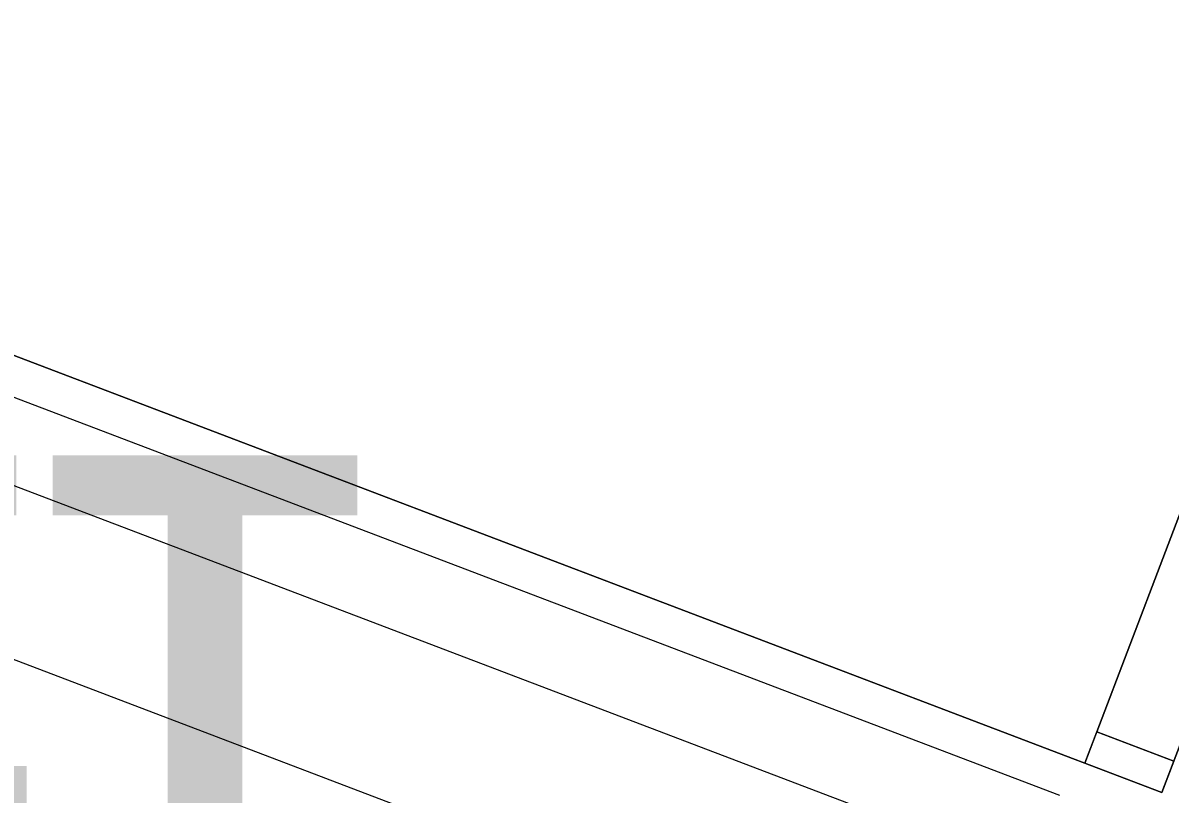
# Model space of a CAD drawing. Header units: inches. Extents: x -2349 to 1043, y -456 to 2193.
# Drawn here: x -445.44 to -417.57, y 243.9 to 262.63 of the extents above; entities that cross this region are included whole.
import ezdxf

# ---------------------------------------------------------------- set-up
doc = ezdxf.new("R2010")
doc.units = ezdxf.units.IN
doc.header["$MEASUREMENT"] = 0
doc.layers.add('A-AREA-IDEN', color=2, linetype='Continuous', lineweight=9)
doc.layers.add('I-FURN', color=30, linetype='Continuous', lineweight=9)
doc.styles.add('Swis721 Lt BT_B', font='', dxfattribs={"height": 9})
doc.styles.get('Swis721 Lt BT_B').set_extended_font_data('Swis721 Lt BT', bold=True)

# ---------------------------------------------------------------- blocks, each defined once
blk = doc.blocks.new('HermanMiller_Collection_Tuxedo_CornerSofaAttachedSettee - Quilted Cnr Sofa Rt Settee Lft-7528365-7TH FLOOR POWER _ SIGNAL')
at = {"layer": 'I-FURN'}
for p, q in [((84.014, 0), (0, 0)), ((84.014, -2), (2, -2)), ((55.819, -5.946), (84.014, -5.946))]:
    blk.add_line(p, q, dxfattribs=at)
blk = doc.blocks.new('Furniture 30 - Furniture 6-7827653-7TH FLOOR POWER _ SIGNAL')
at = {"layer": 'I-FURN'}
for p, q in [((-878.105, 404.959), (-797.19, 377.361)), ((-797.19, 377.361), (-878.105, 404.959)), ((-792.635, 396.912), (-799.083, 378.007)), ((-797.19, 377.361), (-790.734, 396.291)), ((-797.19, 377.361), (-790.734, 396.291)), ((-790.734, 396.291), (-797.19, 377.361)), ((-798.82, 378.777), (-792.889, 396.168)), ((-798.82, 378.777), (-792.889, 396.168)), ((-792.889, 396.168), (-798.82, 378.777)), ((-799.083, 378.007), (-798.82, 378.777)), ((-796.928, 378.132), (-798.82, 378.777)), ((-798.82, 378.777), (-796.928, 378.132)), ((-799.083, 378.007), (-797.19, 377.361)), ((-797.19, 377.361), (-799.083, 378.007)), ((-796.928, 378.132), (-797.19, 377.361))]:
    blk.add_line(p, q, dxfattribs=at)

msp = doc.modelspace()

# ---------------------------------------------------------------- block references
at = {"layer": 'I-FURN'}
for name, p, rotation in [('Furniture 30 - Furniture 6-7827653-7TH FLOOR POWER _ SIGNAL', (365.765, -161.016), 357.9999999999993), ('HermanMiller_Collection_Tuxedo_CornerSofaAttachedSettee - Quilted Cnr Sofa Rt Settee Lft-7528365-7TH FLOOR POWER _ SIGNAL', (-498.766, 273.739), 339.1669871905495)]:
    msp.add_blockref(name, p, dxfattribs=dict(at, rotation=rotation))

# ---------------------------------------------------------------- texts
at = {"layer": 'A-AREA-IDEN', "insert": (-472.098, 252.126), "char_height": 9, "width": 40.905, "attachment_point": 1, "style": 'Swis721 Lt BT_B'}
msp.add_mtext('MEET', dxfattribs=at)

doc.saveas('drawing.dxf')
